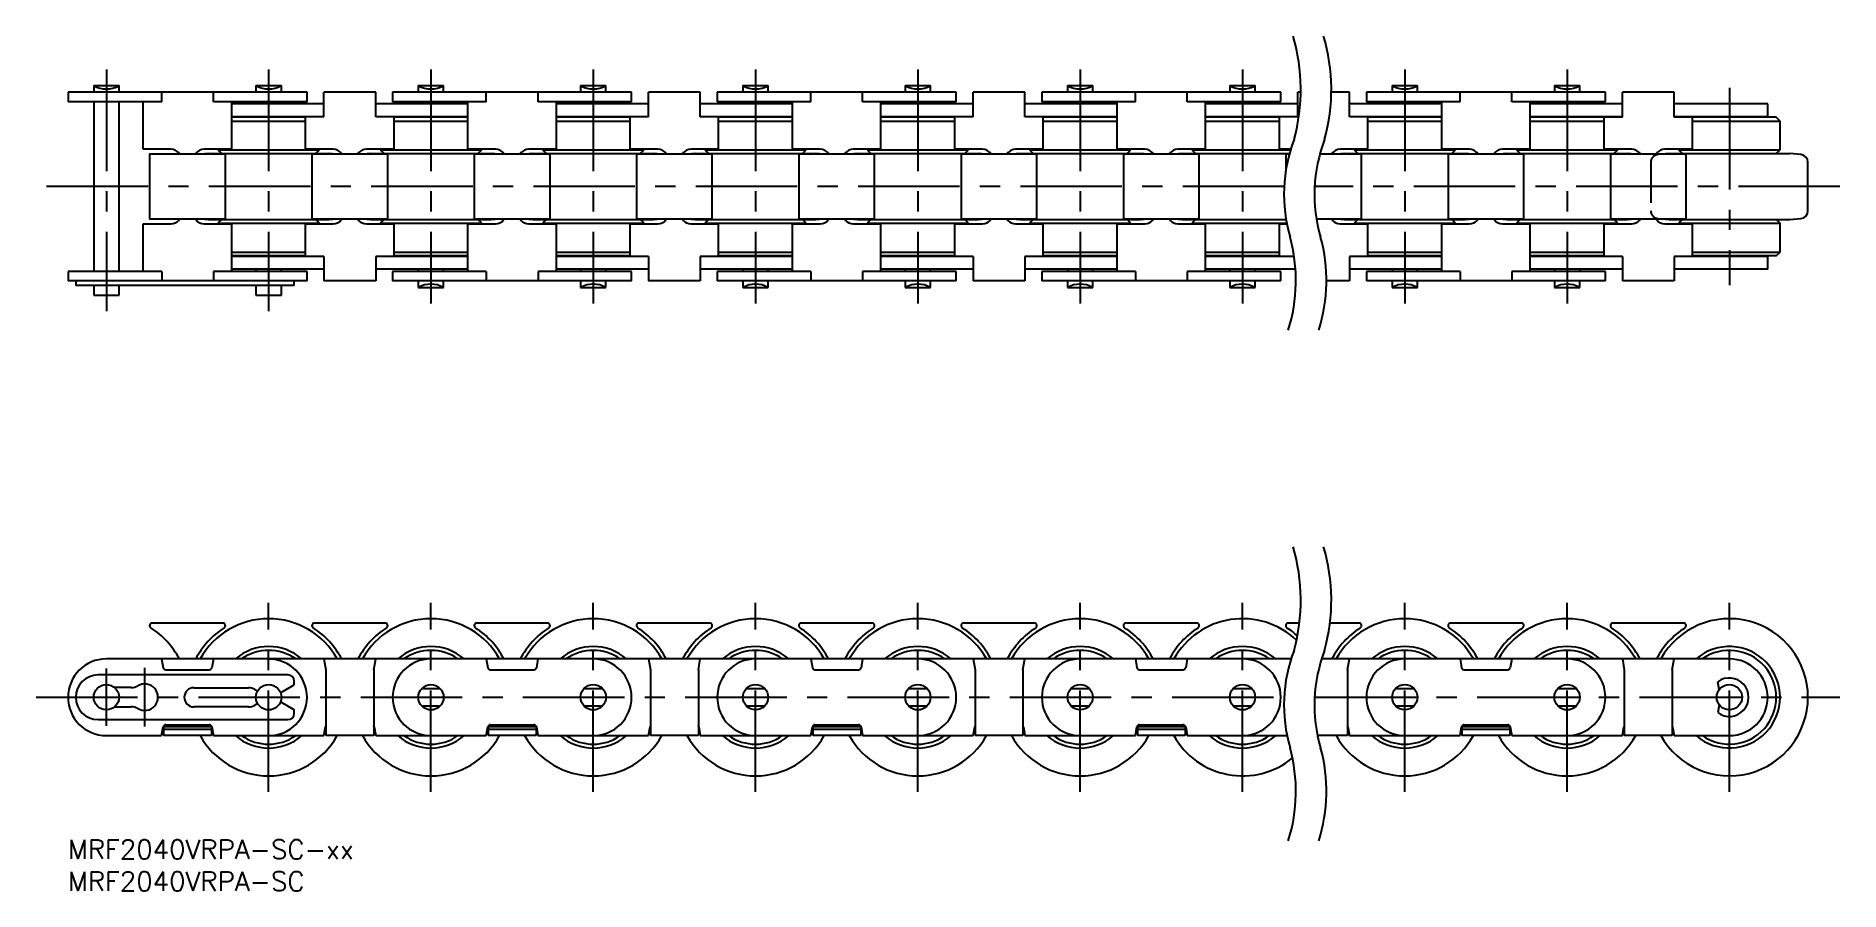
# Model space of a CAD drawing. Extents: x -5 to 277, y -8 to 126.
import ezdxf

# ---------------------------------------------------------------- set-up
doc = ezdxf.new("R2010")
doc.units = 0
doc.header["$LTSCALE"] = 0.5
doc.linetypes.add('CENTER', pattern=[50.8, 31.75, -6.35, 6.35, -6.35])
doc.linetypes.add('DASHED', pattern=[19.05, 12.7, -6.35])
for name, color, linetype in [('MSM_CENTER', 1, 'CENTER'), ('MSM_CONTINUOUS', 7, 'CONTINUOUS'), ('MSM_DASHED', 4, 'DASHED'), ('MSM_NARROW', 5, 'CONTINUOUS'), ('MSM_PART_NUMBER', 7, 'CONTINUOUS')]:
    doc.layers.add(name, color=color, linetype=linetype)
doc.styles.get("Standard").update_dxf_attribs({"font": 'txt.shx', "height": 3, "bigfont": 'bigfont.shx'})

# ---------------------------------------------------------------- blocks, each defined once
blk = doc.blocks.new('*U17')
at = {"layer": 'MSM_PART_NUMBER'}
blk.add_text('MRF2040VRPA-SC-xx', height=3, dxfattribs=at).set_placement((0, -3))
blk = doc.blocks.new('*U18')
at = {"layer": 'MSM_PART_NUMBER'}
blk.add_text('MRF2040VRPA-SC', height=3, dxfattribs=at).set_placement((0, -8))

msp = doc.modelspace()

# ---------------------------------------------------------------- linework, layer by layer
at = {"layer": 'MSM_CENTER'}
for p, q in [((6, 120.52), (6, 82.72)), ((31.4, 120.52), (31.4, 82.72)), ((56.8, 120.52), (56.8, 83.92)), ((82.2, 120.52), (82.2, 83.92)), ((107.6, 120.52), (107.6, 83.92)), ((133, 120.52), (133, 83.92)), ((158.4, 120.52), (158.4, 83.92)), ((183.8, 120.52), (183.8, 83.92)), ((209.2, 120.52), (209.2, 83.92)), ((234.6, 120.52), (234.6, 83.92)), ((260, 117.65), (260, 86.79)), ((190.33, 102.22), (-5, 102.22)), ((277.3, 102.22), (195.11, 102.22)), ((31.4, 7.49), (31.4, 37.09)), ((56.8, 7.49), (56.8, 37.09)), ((82.2, 7.5), (82.2, 37.1)), ((107.6, 7.5), (107.6, 37.1)), ((133, 7.5), (133, 37.1)), ((158.4, 7.5), (158.4, 37.1)), ((183.8, 7.5), (183.8, 37.1)), ((209.2, 7.5), (209.2, 37.1)), ((234.6, 7.5), (234.6, 37.1)), ((260, 7.5), (260, 37.1)), ((6, 17.83), (6, 26.8)), ((12, 17.73), (12, 26.89)), ((-5, 22.3), (190.33, 22.3)), ((80.12, 22.31), (84.28, 22.31)), ((105.52, 22.31), (109.68, 22.31)), ((130.92, 22.31), (135.08, 22.31)), ((156.32, 22.31), (160.48, 22.31)), ((195.11, 22.3), (277.3, 22.3)), ((207.12, 22.31), (211.28, 22.31)), ((232.52, 22.31), (236.68, 22.31)), ((257.92, 22.31), (262.08, 22.31))]:
    msp.add_line(p, q, dxfattribs=at)
at = {"layer": 'MSM_CONTINUOUS'}
for p, q in [((0, 116.99), (0, 115.49)), ((37.4, 116.99), (0, 116.99)), ((4.02, 118.02), (7.99, 118.02)), ((4.02, 118.02), (4.02, 116.99)), ((7.99, 116.99), (7.99, 118.02)), ((14.66, 115.49), (14.66, 116.99)), ((22.76, 115.49), (22.76, 116.99)), ((29.41, 118.02), (33.39, 118.02)), ((29.41, 118.02), (29.41, 116.99)), ((33.39, 116.99), (33.39, 118.02)), ((37.4, 115.49), (37.4, 116.99)), ((40.05, 113.15), (40.05, 116.99)), ((48.15, 116.99), (40.05, 116.99)), ((48.15, 113.15), (48.15, 116.99)), ((50.8, 116.99), (50.8, 115.49)), ((88.2, 116.99), (50.8, 116.99)), ((54.81, 118.02), (58.78, 118.02)), ((54.81, 118.02), (54.81, 116.99)), ((58.78, 116.99), (58.78, 118.02)), ((65.46, 115.49), (65.46, 116.99)), ((73.56, 115.49), (73.56, 116.99)), ((80.21, 118.02), (84.18, 118.02)), ((80.21, 118.02), (80.21, 116.99)), ((84.18, 116.99), (84.18, 118.02)), ((88.2, 115.49), (88.2, 116.99)), ((98.95, 116.99), (90.85, 116.99)), ((90.85, 113.15), (90.85, 116.99)), ((98.95, 113.15), (98.95, 116.99)), ((101.6, 116.99), (101.6, 115.49)), ((139, 116.99), (101.6, 116.99)), ((105.61, 118.02), (109.58, 118.02)), ((105.61, 118.02), (105.61, 116.99)), ((109.58, 116.99), (109.58, 118.02)), ((116.26, 115.49), (116.26, 116.99)), ((124.36, 115.49), (124.36, 116.99)), ((131.01, 118.02), (134.98, 118.02)), ((131.01, 118.02), (131.01, 116.99)), ((134.98, 116.99), (134.98, 118.02)), ((139, 115.49), (139, 116.99)), ((149.75, 116.99), (141.65, 116.99)), ((141.65, 113.15), (141.65, 116.99)), ((149.75, 113.15), (149.75, 116.99)), ((152.4, 116.99), (152.4, 115.49)), ((189.8, 116.99), (152.4, 116.99)), ((156.41, 118.02), (160.38, 118.02)), ((156.41, 118.02), (156.41, 116.99)), ((160.38, 116.99), (160.38, 118.02)), ((167.06, 115.49), (167.06, 116.99)), ((175.16, 115.49), (175.16, 116.99)), ((181.81, 118.02), (185.78, 118.02)), ((181.81, 118.02), (181.81, 116.99)), ((185.78, 116.99), (185.78, 118.02)), ((189.8, 115.49), (189.8, 116.99)), ((192.45, 113.15), (192.45, 116.99)), ((192.93, 116.99), (192.45, 116.99)), ((200.55, 116.99), (197.71, 116.99)), ((200.55, 113.15), (200.55, 116.99)), ((203.2, 116.99), (203.2, 115.49)), ((240.6, 116.99), (203.2, 116.99)), ((207.22, 118.02), (211.19, 118.02)), ((207.22, 118.02), (207.22, 116.99)), ((211.19, 116.99), (211.19, 118.02)), ((217.86, 115.49), (217.86, 116.99)), ((225.96, 115.49), (225.96, 116.99)), ((232.62, 118.02), (236.59, 118.02)), ((232.62, 118.02), (232.62, 116.99)), ((236.59, 116.99), (236.59, 118.02)), ((240.6, 115.49), (240.6, 116.99)), ((251.35, 116.99), (243.25, 116.99)), ((243.25, 113.07), (243.25, 116.99)), ((251.35, 113.07), (251.35, 116.99)), ((14.66, 115.49), (0, 115.49)), ((4.02, 115.49), (4.02, 88.95)), ((7.99, 88.95), (7.99, 115.49)), ((11.78, 108.07), (11.78, 115.49)), ((37.4, 115.49), (22.76, 115.49)), ((25.62, 108.07), (25.62, 115.49)), ((40.05, 115.15), (25.62, 115.15)), ((40.05, 113.15), (25.62, 113.15)), ((37.18, 113.07), (25.62, 113.07)), ((29.41, 115.49), (29.41, 115.15)), ((29.41, 113.15), (29.41, 113.07)), ((33.39, 115.15), (33.39, 115.49)), ((33.39, 113.15), (33.39, 113.07)), ((37.18, 108.07), (37.18, 113.15)), ((62.58, 115.15), (48.15, 115.15)), ((62.58, 113.15), (48.15, 113.15)), ((65.46, 115.49), (50.8, 115.49)), ((51.02, 108.07), (51.02, 113.15)), ((62.58, 113.07), (51.02, 113.07)), ((54.81, 115.49), (54.81, 115.15)), ((54.81, 113.15), (54.81, 113.07)), ((58.78, 115.15), (58.78, 115.49)), ((58.78, 113.15), (58.78, 113.07)), ((62.58, 108.07), (62.58, 115.49)), ((88.2, 115.49), (73.56, 115.49)), ((76.42, 108.07), (76.42, 115.49)), ((90.85, 115.15), (76.42, 115.15)), ((90.85, 113.15), (76.42, 113.15)), ((87.98, 113.07), (76.42, 113.07)), ((80.21, 113.15), (80.21, 113.07)), ((80.21, 115.49), (80.21, 115.15)), ((84.18, 115.15), (84.18, 115.49)), ((84.18, 113.15), (84.18, 113.07)), ((87.98, 108.07), (87.98, 113.15)), ((113.38, 115.15), (98.95, 115.15)), ((113.38, 113.15), (98.95, 113.15)), ((116.26, 115.49), (101.6, 115.49)), ((101.82, 108.07), (101.82, 113.15)), ((113.38, 113.07), (101.82, 113.07)), ((105.61, 115.49), (105.61, 115.15)), ((105.61, 113.15), (105.61, 113.07)), ((109.58, 115.15), (109.58, 115.49)), ((109.58, 113.15), (109.58, 113.07)), ((113.38, 108.07), (113.38, 115.49)), ((139, 115.49), (124.36, 115.49)), ((127.22, 108.07), (127.22, 115.49)), ((141.65, 115.15), (127.22, 115.15)), ((141.65, 113.15), (127.22, 113.15)), ((138.78, 113.07), (127.22, 113.07)), ((131.01, 115.49), (131.01, 115.15)), ((131.01, 113.15), (131.01, 113.07)), ((134.98, 115.15), (134.98, 115.49)), ((134.98, 113.15), (134.98, 113.07)), ((138.78, 108.07), (138.78, 113.15)), ((164.18, 115.15), (149.75, 115.15)), ((164.18, 113.15), (149.75, 113.15)), ((167.06, 115.49), (152.4, 115.49)), ((152.62, 108.07), (152.62, 113.15)), ((164.18, 113.07), (152.62, 113.07)), ((156.41, 115.49), (156.41, 115.15)), ((156.41, 113.15), (156.41, 113.07)), ((160.38, 115.15), (160.38, 115.49)), ((160.38, 113.15), (160.38, 113.07)), ((164.18, 108.07), (164.18, 115.49)), ((189.8, 115.49), (175.16, 115.49)), ((178.02, 108.07), (178.02, 115.49)), ((192.45, 115.15), (178.02, 115.15)), ((192.45, 113.15), (178.02, 113.15)), ((189.58, 113.07), (178.02, 113.07)), ((181.81, 115.49), (181.81, 115.15)), ((181.81, 113.15), (181.81, 113.07)), ((185.78, 115.15), (185.78, 115.49)), ((185.78, 113.15), (185.78, 113.07)), ((189.58, 108.07), (189.58, 113.15)), ((214.98, 115.15), (200.55, 115.15)), ((214.98, 113.15), (200.55, 113.15)), ((217.86, 115.49), (203.2, 115.49)), ((203.42, 108.07), (203.42, 113.15)), ((214.98, 113.07), (203.42, 113.07)), ((207.22, 115.49), (207.22, 115.15)), ((207.22, 113.15), (207.22, 113.07)), ((211.19, 115.15), (211.19, 115.49)), ((211.19, 113.15), (211.19, 113.07)), ((214.98, 108.07), (214.98, 115.49)), ((240.6, 115.49), (225.96, 115.49)), ((228.82, 108.07), (228.82, 115.49)), ((243.25, 115.15), (228.82, 115.15)), ((243.25, 113.15), (228.82, 113.15)), ((243.25, 113.07), (228.82, 113.07)), ((232.62, 115.49), (232.62, 115.15)), ((232.62, 113.15), (232.62, 113.07)), ((236.59, 115.15), (236.59, 115.49)), ((236.59, 113.15), (236.59, 113.07)), ((240.38, 108.07), (240.38, 113.07)), ((266, 115.15), (251.35, 115.15)), ((266, 113.15), (251.35, 113.15)), ((267.34, 113.07), (251.35, 113.07)), ((254.22, 108.07), (254.22, 113.07)), ((258.01, 113.15), (258.01, 113.07)), ((261.99, 113.15), (261.99, 113.07)), ((266, 113.15), (266, 115.15)), ((267.94, 112.47), (267.34, 113.07)), ((25.62, 112.47), (37.18, 112.47)), ((51.02, 112.47), (62.58, 112.47)), ((76.42, 112.47), (87.98, 112.47)), ((101.82, 112.47), (113.38, 112.47)), ((127.22, 112.47), (138.78, 112.47)), ((152.62, 112.47), (164.18, 112.47)), ((178.02, 112.47), (189.58, 112.47)), ((203.42, 112.47), (214.98, 112.47)), ((228.82, 112.47), (240.38, 112.47)), ((254.22, 112.47), (267.94, 112.47)), ((267.94, 107.97), (267.94, 112.47)), ((16.11, 108.07), (11.78, 108.07)), ((12.77, 107.32), (12.77, 97.12)), ((12.77, 107.32), (24.63, 107.32)), ((17.42, 107.47), (17.32, 107.47)), ((17.42, 107.32), (17.42, 107.47)), ((19.98, 107.47), (19.98, 107.32)), ((20.08, 107.47), (19.98, 107.47)), ((25.62, 108.07), (21.29, 108.07)), ((21.96, 107.37), (21.39, 107.32)), ((21.96, 107.37), (40.84, 107.37)), ((23.46, 108.07), (23.46, 107.97)), ((23.46, 107.97), (24.06, 107.37)), ((23.46, 107.97), (39.34, 107.97)), ((24.63, 97.12), (24.63, 107.32)), ((41.51, 108.07), (37.18, 108.07)), ((38.17, 107.32), (50.03, 107.32)), ((38.17, 107.32), (38.17, 97.12)), ((38.74, 107.37), (39.34, 107.97)), ((39.34, 107.97), (39.34, 108.07)), ((41.41, 107.32), (40.84, 107.37)), ((42.82, 107.47), (42.72, 107.47)), ((42.82, 107.32), (42.82, 107.47)), ((45.38, 107.47), (45.38, 107.32)), ((45.48, 107.47), (45.38, 107.47)), ((51.02, 108.07), (46.69, 108.07)), ((47.36, 107.37), (46.79, 107.32)), ((47.36, 107.37), (66.24, 107.37)), ((48.86, 108.07), (48.86, 107.97)), ((48.86, 107.97), (49.46, 107.37)), ((48.86, 107.97), (64.74, 107.97)), ((50.03, 97.12), (50.03, 107.32)), ((66.91, 108.07), (62.58, 108.07)), ((63.57, 107.32), (75.43, 107.32)), ((63.57, 107.32), (63.57, 97.12)), ((64.14, 107.37), (64.74, 107.97)), ((64.74, 107.97), (64.74, 108.07)), ((66.81, 107.32), (66.24, 107.37)), ((68.22, 107.47), (68.12, 107.47)), ((68.22, 107.32), (68.22, 107.47)), ((70.78, 107.47), (70.78, 107.32)), ((70.88, 107.47), (70.78, 107.47)), ((76.42, 108.07), (72.09, 108.07)), ((72.76, 107.37), (72.19, 107.32)), ((72.76, 107.37), (91.64, 107.37)), ((74.26, 108.07), (74.26, 107.97)), ((74.26, 107.97), (90.14, 107.97)), ((74.26, 107.97), (74.86, 107.37)), ((75.43, 97.12), (75.43, 107.32)), ((92.31, 108.07), (87.98, 108.07)), ((88.97, 107.32), (100.83, 107.32)), ((88.97, 107.32), (88.97, 97.12)), ((89.54, 107.37), (90.14, 107.97)), ((90.14, 107.97), (90.14, 108.07)), ((92.21, 107.32), (91.64, 107.37)), ((93.62, 107.47), (93.52, 107.47)), ((93.62, 107.32), (93.62, 107.47)), ((96.18, 107.47), (96.18, 107.32)), ((96.28, 107.47), (96.18, 107.47)), ((101.82, 108.07), (97.49, 108.07)), ((98.16, 107.37), (97.59, 107.32)), ((98.16, 107.37), (117.04, 107.37)), ((99.66, 108.07), (99.66, 107.97)), ((99.66, 107.97), (100.26, 107.37)), ((99.66, 107.97), (115.54, 107.97)), ((100.83, 97.12), (100.83, 107.32)), ((117.71, 108.07), (113.38, 108.07)), ((114.37, 107.32), (114.37, 97.12)), ((114.37, 107.32), (126.23, 107.32)), ((114.94, 107.37), (115.54, 107.97)), ((115.54, 107.97), (115.54, 108.07)), ((117.61, 107.32), (117.04, 107.37)), ((119.02, 107.47), (118.92, 107.47)), ((119.02, 107.32), (119.02, 107.47)), ((121.58, 107.47), (121.58, 107.32)), ((121.68, 107.47), (121.58, 107.47)), ((127.22, 108.07), (122.89, 108.07)), ((123.56, 107.37), (122.99, 107.32)), ((123.56, 107.37), (142.44, 107.37)), ((125.06, 108.07), (125.06, 107.97)), ((125.06, 107.97), (140.94, 107.97)), ((125.06, 107.97), (125.66, 107.37)), ((126.23, 97.12), (126.23, 107.32)), ((143.11, 108.07), (138.78, 108.07)), ((139.77, 107.32), (139.77, 97.12)), ((139.77, 107.32), (151.63, 107.32)), ((140.34, 107.37), (140.94, 107.97)), ((140.94, 107.97), (140.94, 108.07)), ((143.01, 107.32), (142.44, 107.37)), ((144.42, 107.47), (144.32, 107.47)), ((144.42, 107.32), (144.42, 107.47)), ((146.98, 107.47), (146.98, 107.32)), ((147.08, 107.47), (146.98, 107.47)), ((152.62, 108.07), (148.29, 108.07)), ((148.96, 107.37), (148.39, 107.32)), ((148.96, 107.37), (167.84, 107.37)), ((150.46, 108.07), (150.46, 107.97)), ((150.46, 107.97), (151.06, 107.37)), ((150.46, 107.97), (166.34, 107.97)), ((151.63, 97.12), (151.63, 107.32)), ((168.51, 108.07), (164.18, 108.07)), ((165.17, 107.32), (165.17, 97.12)), ((165.17, 107.32), (177.03, 107.32)), ((165.74, 107.37), (166.34, 107.97)), ((166.34, 107.97), (166.34, 108.07)), ((168.41, 107.32), (167.84, 107.37)), ((169.82, 107.47), (169.72, 107.47)), ((169.82, 107.32), (169.82, 107.47)), ((172.38, 107.47), (172.38, 107.32)), ((172.48, 107.47), (172.38, 107.47)), ((178.02, 108.07), (173.69, 108.07)), ((174.36, 107.37), (173.79, 107.32)), ((174.36, 107.37), (191.16, 107.37)), ((175.86, 108.07), (175.86, 107.97)), ((175.86, 107.97), (191.33, 107.97)), ((175.86, 107.97), (176.46, 107.37)), ((177.03, 97.12), (177.03, 107.32)), ((191.36, 108.07), (189.58, 108.07)), ((190.57, 107.32), (191.14, 107.32)), ((190.57, 107.32), (190.57, 104.64)), ((191.14, 107.37), (191.17, 107.4)), ((195.93, 107.32), (202.43, 107.32)), ((197.78, 107.47), (197.78, 107.32)), ((197.88, 107.47), (197.78, 107.47)), ((203.42, 108.07), (199.09, 108.07)), ((199.76, 107.37), (199.19, 107.32)), ((199.76, 107.37), (218.64, 107.37)), ((201.26, 108.07), (201.26, 107.97)), ((201.26, 107.97), (201.86, 107.37)), ((201.26, 107.97), (217.14, 107.97)), ((202.43, 97.12), (202.43, 107.32)), ((219.31, 108.07), (214.98, 108.07)), ((215.97, 107.32), (215.97, 97.12)), ((215.97, 107.32), (227.83, 107.32)), ((216.54, 107.37), (217.14, 107.97)), ((217.14, 107.97), (217.14, 108.07)), ((219.21, 107.32), (218.64, 107.37)), ((220.62, 107.47), (220.52, 107.47)), ((220.62, 107.32), (220.62, 107.47)), ((223.18, 107.47), (223.18, 107.32)), ((223.28, 107.47), (223.18, 107.47)), ((228.82, 108.07), (224.49, 108.07)), ((225.16, 107.37), (224.59, 107.32)), ((225.16, 107.37), (244.04, 107.37)), ((226.66, 108.07), (226.66, 107.97)), ((226.66, 107.97), (242.54, 107.97)), ((226.66, 107.97), (227.26, 107.37)), ((227.83, 97.12), (227.83, 107.32)), ((244.71, 108.07), (240.38, 108.07)), ((241.37, 107.32), (241.37, 97.12)), ((241.37, 107.32), (253.23, 107.32)), ((241.94, 107.37), (242.54, 107.97)), ((242.54, 107.97), (242.54, 108.07)), ((244.61, 107.32), (244.04, 107.37)), ((246.02, 107.47), (245.92, 107.47)), ((246.02, 107.32), (246.02, 107.47)), ((248.58, 107.47), (248.58, 107.32)), ((248.68, 107.47), (248.58, 107.47)), ((254.22, 108.07), (249.89, 108.07)), ((250.56, 107.37), (249.99, 107.32)), ((250.56, 107.37), (269.44, 107.37)), ((252.06, 108.07), (252.06, 107.97)), ((252.06, 107.97), (252.66, 107.37)), ((252.06, 107.97), (267.94, 107.97)), ((253.23, 97.12), (253.23, 107.32)), ((267.34, 107.37), (267.94, 107.97)), ((271.2, 107.22), (269.44, 107.37)), ((272.3, 98.42), (272.3, 106.02)), ((11.78, 96.37), (16.11, 96.37)), ((11.78, 88.95), (11.78, 96.37)), ((24.63, 97.12), (12.77, 97.12)), ((17.32, 96.97), (17.42, 96.97)), ((17.42, 96.97), (17.42, 97.12)), ((19.98, 97.12), (19.98, 96.97)), ((19.98, 96.97), (20.08, 96.97)), ((21.29, 96.37), (25.62, 96.37)), ((21.39, 97.12), (21.96, 97.07)), ((21.96, 97.07), (40.84, 97.07)), ((24.06, 97.07), (23.46, 96.47)), ((23.46, 96.47), (23.46, 96.37)), ((23.46, 96.47), (39.34, 96.47)), ((25.62, 88.95), (25.62, 96.37)), ((37.18, 96.37), (41.51, 96.37)), ((37.18, 91.29), (37.18, 96.37)), ((50.03, 97.12), (38.17, 97.12)), ((39.34, 96.47), (38.74, 97.07)), ((39.34, 96.37), (39.34, 96.47)), ((40.84, 97.07), (41.41, 97.12)), ((42.72, 96.97), (42.82, 96.97)), ((42.82, 96.97), (42.82, 97.12)), ((45.38, 97.12), (45.38, 96.97)), ((45.38, 96.97), (45.48, 96.97)), ((46.69, 96.37), (51.02, 96.37)), ((46.79, 97.12), (47.36, 97.07)), ((47.36, 97.07), (66.24, 97.07)), ((49.46, 97.07), (48.86, 96.47)), ((48.86, 96.47), (64.74, 96.47)), ((48.86, 96.47), (48.86, 96.37)), ((51.02, 91.29), (51.02, 96.37)), ((62.58, 96.37), (66.91, 96.37)), ((62.58, 88.95), (62.58, 96.37)), ((75.43, 97.12), (63.57, 97.12)), ((64.74, 96.47), (64.14, 97.07)), ((64.74, 96.37), (64.74, 96.47)), ((66.24, 97.07), (66.81, 97.12)), ((68.12, 96.97), (68.22, 96.97)), ((68.22, 96.97), (68.22, 97.12)), ((70.78, 97.12), (70.78, 96.97)), ((70.78, 96.97), (70.88, 96.97)), ((72.09, 96.37), (76.42, 96.37)), ((72.19, 97.12), (72.76, 97.07)), ((72.76, 97.07), (91.64, 97.07)), ((74.86, 97.07), (74.26, 96.47)), ((74.26, 96.47), (74.26, 96.37)), ((74.26, 96.47), (90.14, 96.47)), ((76.42, 88.95), (76.42, 96.37)), ((87.98, 96.37), (92.31, 96.37)), ((87.98, 91.29), (87.98, 96.37)), ((100.83, 97.12), (88.97, 97.12)), ((90.14, 96.47), (89.54, 97.07)), ((90.14, 96.37), (90.14, 96.47)), ((91.64, 97.07), (92.21, 97.12)), ((93.52, 96.97), (93.62, 96.97)), ((93.62, 96.97), (93.62, 97.12)), ((96.18, 97.12), (96.18, 96.97)), ((96.18, 96.97), (96.28, 96.97)), ((97.49, 96.37), (101.82, 96.37)), ((97.59, 97.12), (98.16, 97.07)), ((98.16, 97.07), (117.04, 97.07)), ((100.26, 97.07), (99.66, 96.47)), ((99.66, 96.47), (115.54, 96.47)), ((99.66, 96.47), (99.66, 96.37)), ((101.82, 91.29), (101.82, 96.37)), ((113.38, 88.95), (113.38, 96.37)), ((113.38, 96.37), (117.71, 96.37)), ((126.23, 97.12), (114.37, 97.12)), ((126.23, 97.12), (114.37, 97.12)), ((115.54, 96.47), (114.94, 97.07)), ((115.54, 96.37), (115.54, 96.47)), ((115.54, 96.37), (115.54, 96.47)), ((117.04, 97.07), (117.61, 97.12)), ((118.92, 96.97), (119.02, 96.97)), ((119.02, 96.97), (119.02, 97.12)), ((121.58, 97.12), (121.58, 96.97)), ((121.58, 96.97), (121.68, 96.97)), ((122.89, 96.37), (127.22, 96.37)), ((122.99, 97.12), (123.56, 97.07)), ((123.56, 97.07), (142.44, 97.07)), ((125.66, 97.07), (125.06, 96.47)), ((125.06, 96.47), (140.94, 96.47)), ((125.06, 96.47), (125.06, 96.37)), ((127.22, 88.95), (127.22, 96.37)), ((138.78, 96.37), (143.11, 96.37)), ((138.78, 91.29), (138.78, 96.37)), ((151.63, 97.12), (139.77, 97.12)), ((140.94, 96.47), (140.34, 97.07)), ((140.94, 96.37), (140.94, 96.47)), ((142.44, 97.07), (143.01, 97.12)), ((144.32, 96.97), (144.42, 96.97)), ((144.42, 96.97), (144.42, 97.12)), ((146.98, 97.12), (146.98, 96.97)), ((146.98, 96.97), (147.08, 96.97)), ((148.29, 96.37), (152.62, 96.37)), ((148.39, 97.12), (148.96, 97.07)), ((148.96, 97.07), (167.84, 97.07)), ((151.06, 97.07), (150.46, 96.47)), ((150.46, 96.47), (150.46, 96.37)), ((150.46, 96.47), (166.34, 96.47)), ((152.62, 91.29), (152.62, 96.37)), ((164.18, 96.37), (168.51, 96.37)), ((164.18, 88.95), (164.18, 96.37)), ((177.03, 97.12), (165.17, 97.12)), ((166.34, 96.47), (165.74, 97.07)), ((166.34, 96.37), (166.34, 96.47)), ((167.84, 97.07), (168.41, 97.12)), ((169.72, 96.97), (169.82, 96.97)), ((169.82, 96.97), (169.82, 97.12)), ((172.38, 97.12), (172.38, 96.97)), ((172.38, 96.97), (172.48, 96.97)), ((173.69, 96.37), (178.02, 96.37)), ((173.79, 97.12), (174.36, 97.07)), ((174.36, 97.07), (190.62, 97.07)), ((176.46, 97.07), (175.86, 96.47)), ((175.86, 96.47), (190.73, 96.47)), ((175.86, 96.47), (175.86, 96.37)), ((178.02, 88.95), (178.02, 96.37)), ((189.58, 96.37), (190.75, 96.37)), ((189.58, 91.29), (189.58, 96.37)), ((190.57, 97.36), (190.57, 97.12)), ((190.61, 97.12), (190.57, 97.12)), ((202.43, 97.12), (195.39, 97.12)), ((197.78, 97.12), (197.78, 96.97)), ((197.78, 96.97), (197.88, 96.97)), ((199.09, 96.37), (203.42, 96.37)), ((199.19, 97.12), (199.76, 97.07)), ((199.76, 97.07), (218.64, 97.07)), ((201.86, 97.07), (201.26, 96.47)), ((201.26, 96.47), (217.14, 96.47)), ((201.26, 96.47), (201.26, 96.37)), ((203.42, 91.29), (203.42, 96.37)), ((214.98, 96.37), (219.31, 96.37)), ((214.98, 88.95), (214.98, 96.37)), ((227.83, 97.12), (215.97, 97.12)), ((217.14, 96.47), (216.54, 97.07)), ((217.14, 96.37), (217.14, 96.47)), ((218.64, 97.07), (219.21, 97.12)), ((220.52, 96.97), (220.62, 96.97)), ((220.62, 96.97), (220.62, 97.12)), ((223.18, 97.12), (223.18, 96.97)), ((223.18, 96.97), (223.28, 96.97)), ((224.49, 96.37), (228.82, 96.37)), ((224.59, 97.12), (225.16, 97.07)), ((225.16, 97.07), (244.04, 97.07)), ((227.26, 97.07), (226.66, 96.47)), ((226.66, 96.47), (226.66, 96.37)), ((226.66, 96.47), (242.54, 96.47)), ((228.82, 88.95), (228.82, 96.37)), ((240.38, 96.37), (244.71, 96.37)), ((240.38, 91.29), (240.38, 96.37)), ((253.23, 97.12), (241.37, 97.12)), ((242.54, 96.47), (241.94, 97.07)), ((242.54, 96.37), (242.54, 96.47)), ((244.04, 97.07), (244.61, 97.12)), ((245.92, 96.97), (246.02, 96.97)), ((246.02, 96.97), (246.02, 97.12)), ((248.58, 97.12), (248.58, 96.97)), ((248.58, 96.97), (248.68, 96.97)), ((249.89, 96.37), (254.22, 96.37)), ((249.99, 97.12), (250.56, 97.07)), ((250.56, 97.07), (269.44, 97.07)), ((252.66, 97.07), (252.06, 96.47)), ((252.06, 96.47), (267.94, 96.47)), ((252.06, 96.47), (252.06, 96.37)), ((254.22, 91.29), (254.22, 96.37)), ((267.94, 96.47), (267.34, 97.07)), ((267.94, 91.97), (267.94, 96.47)), ((269.44, 97.07), (271.2, 97.22)), ((25.62, 91.97), (37.18, 91.97)), ((37.18, 91.37), (25.62, 91.37)), ((40.05, 91.29), (25.62, 91.29)), ((29.41, 91.37), (29.41, 91.29)), ((33.39, 91.37), (33.39, 91.29)), ((40.05, 91.29), (40.05, 87.45)), ((62.58, 91.29), (48.15, 91.29)), ((48.15, 91.29), (48.15, 87.45)), ((51.02, 91.97), (62.58, 91.97)), ((62.58, 91.37), (51.02, 91.37)), ((54.81, 91.37), (54.81, 91.29)), ((58.78, 91.37), (58.78, 91.29)), ((76.42, 91.97), (87.98, 91.97)), ((87.98, 91.37), (76.42, 91.37)), ((90.85, 91.29), (76.42, 91.29)), ((80.21, 91.37), (80.21, 91.29)), ((84.18, 91.37), (84.18, 91.29)), ((90.85, 91.29), (90.85, 87.45)), ((113.38, 91.29), (98.95, 91.29)), ((98.95, 91.29), (98.95, 87.45)), ((101.82, 91.97), (113.38, 91.97)), ((113.38, 91.37), (101.82, 91.37)), ((105.61, 91.37), (105.61, 91.29)), ((109.58, 91.37), (109.58, 91.29)), ((127.22, 91.97), (138.78, 91.97)), ((138.78, 91.37), (127.22, 91.37)), ((141.65, 91.29), (127.22, 91.29)), ((131.01, 91.37), (131.01, 91.29)), ((134.98, 91.37), (134.98, 91.29)), ((141.65, 91.29), (141.65, 87.45)), ((164.18, 91.29), (149.75, 91.29)), ((149.75, 91.29), (149.75, 87.45)), ((152.62, 91.97), (164.18, 91.97)), ((164.18, 91.37), (152.62, 91.37)), ((156.41, 91.37), (156.41, 91.29)), ((160.38, 91.37), (160.38, 91.29)), ((178.02, 91.97), (189.58, 91.97)), ((189.58, 91.37), (178.02, 91.37)), ((191.88, 91.29), (178.02, 91.29)), ((181.81, 91.37), (181.81, 91.29)), ((185.78, 91.37), (185.78, 91.29)), ((214.98, 91.29), (200.55, 91.29)), ((200.55, 91.29), (200.55, 87.45)), ((203.42, 91.97), (214.98, 91.97)), ((214.98, 91.37), (203.42, 91.37)), ((207.22, 91.37), (207.22, 91.29)), ((211.19, 91.37), (211.19, 91.29)), ((228.82, 91.97), (240.38, 91.97)), ((240.38, 91.37), (228.82, 91.37)), ((243.25, 91.29), (228.82, 91.29)), ((232.62, 91.37), (232.62, 91.29)), ((236.59, 91.37), (236.59, 91.29)), ((243.25, 91.29), (243.25, 87.45)), ((266, 91.29), (251.35, 91.29)), ((251.35, 91.29), (251.35, 87.45)), ((254.22, 91.97), (267.94, 91.97)), ((267.34, 91.37), (254.22, 91.37)), ((258.01, 91.37), (258.01, 91.29)), ((261.99, 91.37), (261.99, 91.29)), ((266, 89.29), (266, 91.29)), ((267.34, 91.37), (267.94, 91.97)), ((14.66, 88.95), (0, 88.95)), ((0, 88.95), (0, 87.45)), ((14.66, 88.95), (14.66, 87.45)), ((37.4, 88.95), (22.76, 88.95)), ((22.76, 88.95), (22.76, 87.45)), ((40.05, 89.29), (25.62, 89.29)), ((29.41, 89.29), (29.41, 88.95)), ((33.39, 88.95), (33.39, 89.29)), ((37.4, 87.45), (37.4, 88.95)), ((62.58, 89.29), (48.15, 89.29)), ((65.46, 88.95), (50.8, 88.95)), ((50.8, 88.95), (50.8, 87.45)), ((54.81, 89.29), (54.81, 88.95)), ((58.78, 88.95), (58.78, 89.29)), ((65.46, 88.95), (65.46, 87.45)), ((88.2, 88.95), (73.56, 88.95)), ((73.56, 88.95), (73.56, 87.45)), ((90.85, 89.29), (76.42, 89.29)), ((80.21, 89.29), (80.21, 88.95)), ((84.18, 88.95), (84.18, 89.29)), ((88.2, 87.45), (88.2, 88.95)), ((113.38, 89.29), (98.95, 89.29)), ((116.26, 88.95), (101.6, 88.95)), ((101.6, 88.95), (101.6, 87.45)), ((105.61, 89.29), (105.61, 88.95)), ((109.58, 88.95), (109.58, 89.29)), ((116.26, 88.95), (116.26, 87.45)), ((139, 88.95), (124.36, 88.95)), ((124.36, 88.95), (124.36, 87.45)), ((141.65, 89.29), (127.22, 89.29)), ((131.01, 89.29), (131.01, 88.95)), ((134.98, 88.95), (134.98, 89.29)), ((139, 87.45), (139, 88.95)), ((164.18, 89.29), (149.75, 89.29)), ((167.06, 88.95), (152.4, 88.95)), ((152.4, 88.95), (152.4, 87.45)), ((156.41, 89.29), (156.41, 88.95)), ((160.38, 88.95), (160.38, 89.29)), ((167.06, 88.95), (167.06, 87.45)), ((167.06, 88.95), (167.06, 87.45)), ((189.8, 88.95), (175.16, 88.95)), ((175.16, 88.95), (175.16, 87.45)), ((192.09, 89.29), (178.02, 89.29)), ((181.81, 89.29), (181.81, 88.95)), ((185.78, 88.95), (185.78, 89.29)), ((189.8, 87.45), (189.8, 88.95)), ((214.98, 89.29), (200.55, 89.29)), ((217.86, 88.95), (203.2, 88.95)), ((203.2, 88.95), (203.2, 87.45)), ((207.22, 89.29), (207.22, 88.95)), ((211.19, 88.95), (211.19, 89.29)), ((217.86, 88.95), (217.86, 87.45)), ((240.6, 88.95), (225.96, 88.95)), ((225.96, 88.95), (225.96, 87.45)), ((243.25, 89.29), (228.82, 89.29)), ((232.62, 89.29), (232.62, 88.95)), ((236.59, 88.95), (236.59, 89.29)), ((240.6, 87.45), (240.6, 88.95)), ((266, 89.29), (251.35, 89.29)), ((37.4, 87.45), (0, 87.45)), ((1.2, 87.45), (1.2, 86.75)), ((35.4, 86.75), (1.2, 86.75)), ((4.02, 86.75), (4.02, 85.22)), ((4.02, 85.22), (7.99, 85.22)), ((7.99, 85.22), (7.99, 86.75)), ((29.41, 85.22), (33.39, 85.22)), ((29.41, 86.75), (29.41, 85.22)), ((33.39, 85.22), (33.39, 86.75)), ((35.4, 86.75), (35.4, 87.45)), ((48.15, 87.45), (40.05, 87.45)), ((88.2, 87.45), (50.8, 87.45)), ((54.81, 87.45), (54.81, 86.42)), ((54.81, 86.42), (58.78, 86.42)), ((58.78, 86.42), (58.78, 87.45)), ((80.21, 86.42), (84.18, 86.42)), ((80.21, 87.45), (80.21, 86.42)), ((84.18, 86.42), (84.18, 87.45)), ((98.95, 87.45), (90.85, 87.45)), ((139, 87.45), (101.6, 87.45)), ((105.61, 87.45), (105.61, 86.42)), ((105.61, 86.42), (109.58, 86.42)), ((109.58, 86.42), (109.58, 87.45)), ((131.01, 87.45), (131.01, 86.42)), ((131.01, 86.42), (134.98, 86.42)), ((134.98, 86.42), (134.98, 87.45)), ((149.75, 87.45), (141.65, 87.45)), ((189.8, 87.45), (152.4, 87.45)), ((156.41, 87.45), (156.41, 86.42)), ((156.41, 86.42), (160.38, 86.42)), ((160.38, 86.42), (160.38, 87.45)), ((181.81, 87.45), (181.81, 86.42)), ((181.81, 86.42), (185.78, 86.42)), ((185.78, 86.42), (185.78, 87.45)), ((200.55, 87.45), (196.94, 87.45)), ((240.6, 87.45), (203.2, 87.45)), ((207.22, 87.45), (207.22, 86.42)), ((207.22, 86.42), (211.19, 86.42)), ((211.19, 86.42), (211.19, 87.45)), ((232.62, 87.45), (232.62, 86.42)), ((232.62, 86.42), (236.59, 86.42)), ((236.59, 86.42), (236.59, 87.45)), ((251.35, 87.45), (243.25, 87.45)), ((24.23, 33.9), (13.17, 33.9)), ((49.63, 33.9), (38.57, 33.9)), ((75.03, 33.9), (63.97, 33.9)), ((100.43, 33.9), (89.37, 33.9)), ((125.83, 33.9), (114.77, 33.9)), ((151.23, 33.9), (140.17, 33.9)), ((176.63, 33.9), (165.57, 33.9)), ((192.72, 33.9), (190.97, 33.9)), ((202.03, 33.9), (197.5, 33.9)), ((227.43, 33.9), (216.37, 33.9)), ((252.83, 33.9), (241.77, 33.9)), ((191.41, 28.3), (6, 28.3)), ((14.65, 28.3), (14.89, 26.93)), ((22.75, 28.3), (22.51, 26.93)), ((40.05, 28.3), (40.35, 26.6)), ((47.85, 26.6), (48.15, 28.3)), ((65.45, 28.3), (65.69, 26.93)), ((73.55, 28.3), (73.31, 26.93)), ((90.85, 28.3), (91.15, 26.6)), ((98.65, 26.6), (98.95, 28.3)), ((116.25, 28.3), (116.49, 26.93)), ((124.35, 28.3), (124.11, 26.93)), ((141.65, 28.3), (141.95, 26.6)), ((149.45, 26.6), (149.75, 28.3)), ((167.05, 28.3), (167.29, 26.93)), ((175.15, 28.3), (174.91, 26.93)), ((260, 28.3), (196.19, 28.3)), ((200.25, 26.6), (200.55, 28.3)), ((217.85, 28.3), (218.09, 26.93)), ((225.95, 28.3), (225.71, 26.93)), ((243.25, 28.3), (243.55, 26.6)), ((251.05, 26.6), (251.35, 28.3)), ((34.4, 25.8), (4.7, 25.8)), ((15.29, 26.6), (22.11, 26.6)), ((40.35, 26.6), (40.35, 16.3)), ((47.85, 26.6), (47.85, 16.3)), ((66.09, 26.6), (72.91, 26.6)), ((91.15, 26.6), (91.15, 16.3)), ((98.65, 26.6), (98.65, 16.3)), ((116.89, 26.6), (123.71, 26.6)), ((141.95, 26.6), (141.95, 16.3)), ((149.45, 26.6), (149.45, 16.3)), ((167.69, 26.6), (174.51, 26.6)), ((200.25, 26.6), (200.25, 16.3)), ((218.49, 26.6), (225.31, 26.6)), ((243.55, 26.6), (243.55, 16.3)), ((251.05, 26.6), (251.05, 16.3)), ((9.9, 23.81), (7.3, 23.81)), ((19.7, 23.8), (28.26, 23.8)), ((29.26, 23.53), (29.68, 23.29)), ((33.25, 23.02), (35.3, 24.2)), ((35.4, 24.38), (35.4, 24.8)), ((55.34, 23.65), (58.26, 23.65)), ((80.74, 23.66), (83.66, 23.66)), ((106.14, 23.66), (109.06, 23.66)), ((131.54, 23.66), (134.46, 23.66)), ((156.94, 23.66), (159.86, 23.66)), ((182.34, 23.66), (185.26, 23.66)), ((207.74, 23.65), (210.66, 23.65)), ((233.14, 23.66), (236.06, 23.66)), ((258.41, 23.5), (258.19, 24.72)), ((7.3, 20.81), (9.9, 20.81)), ((28.26, 20.8), (19.7, 20.8)), ((29.68, 21.31), (29.26, 21.07)), ((35.3, 20.4), (33.25, 21.58)), ((35.4, 19.8), (35.4, 20.22)), ((55.34, 20.95), (58.26, 20.95)), ((80.74, 20.96), (83.66, 20.96)), ((106.14, 20.96), (109.06, 20.96)), ((131.54, 20.96), (134.46, 20.96)), ((156.94, 20.96), (159.86, 20.96)), ((182.34, 20.96), (185.26, 20.96)), ((207.74, 20.95), (210.66, 20.95)), ((233.14, 20.96), (236.06, 20.96)), ((258.41, 21.12), (258.19, 19.9)), ((4.7, 18.8), (34.4, 18.8)), ((14.65, 16.3), (14.89, 17.67)), ((14.95, 17.82), (14.95, 16.3)), ((22.45, 17.7), (14.95, 17.7)), ((22.45, 17.28), (14.95, 17.28)), ((15.29, 18), (22.11, 18)), ((22.45, 17.82), (22.45, 16.3)), ((22.51, 17.67), (22.75, 16.3)), ((40.05, 16.3), (40.29, 17.67)), ((47.91, 17.67), (48.15, 16.3)), ((65.45, 16.3), (65.69, 17.67)), ((65.75, 17.82), (65.75, 16.3)), ((73.25, 17.7), (65.75, 17.7)), ((73.25, 17.28), (65.75, 17.28)), ((66.09, 18), (72.91, 18)), ((73.25, 17.82), (73.25, 16.3)), ((73.31, 17.67), (73.55, 16.3)), ((90.85, 16.3), (91.09, 17.67)), ((98.71, 17.67), (98.95, 16.3)), ((116.25, 16.3), (116.49, 17.67)), ((116.55, 17.82), (116.55, 16.3)), ((124.05, 17.7), (116.55, 17.7)), ((124.05, 17.28), (116.55, 17.28)), ((116.89, 18), (123.71, 18)), ((124.05, 17.82), (124.05, 16.3)), ((124.11, 17.67), (124.35, 16.3)), ((141.65, 16.3), (141.89, 17.67)), ((149.51, 17.67), (149.75, 16.3)), ((167.05, 16.3), (167.29, 17.67)), ((167.35, 17.82), (167.35, 16.3)), ((174.85, 17.7), (167.35, 17.7)), ((174.85, 17.28), (167.35, 17.28)), ((167.69, 18), (174.51, 18)), ((174.85, 17.82), (174.85, 16.3)), ((174.91, 17.67), (175.15, 16.3)), ((200.31, 17.67), (200.55, 16.3)), ((217.85, 16.3), (218.09, 17.67)), ((218.15, 17.82), (218.15, 16.3)), ((225.65, 17.7), (218.15, 17.7)), ((225.65, 17.28), (218.15, 17.28)), ((218.49, 18), (225.31, 18)), ((225.65, 17.82), (225.65, 16.3)), ((225.71, 17.67), (225.95, 16.3)), ((243.25, 16.3), (243.49, 17.67)), ((251.11, 17.67), (251.35, 16.3)), ((6, 16.3), (14.65, 16.3)), ((22.45, 16.3), (14.95, 16.3)), ((22.75, 16.3), (40.05, 16.3)), ((47.85, 16.3), (40.35, 16.3)), ((48.15, 16.3), (65.45, 16.3)), ((73.25, 16.3), (65.75, 16.3)), ((73.55, 16.3), (90.85, 16.3)), ((98.65, 16.3), (91.15, 16.3)), ((98.95, 16.3), (116.25, 16.3)), ((124.05, 16.3), (116.55, 16.3)), ((124.35, 16.3), (141.65, 16.3)), ((149.45, 16.3), (141.95, 16.3)), ((149.75, 16.3), (167.05, 16.3)), ((174.85, 16.3), (167.35, 16.3)), ((175.15, 16.3), (190.78, 16.3)), ((200.25, 16.3), (195.56, 16.3)), ((200.55, 16.3), (217.85, 16.3)), ((225.65, 16.3), (218.15, 16.3)), ((225.95, 16.3), (243.25, 16.3)), ((251.05, 16.3), (243.55, 16.3)), ((251.35, 16.3), (260, 16.3))]:
    msp.add_line(p, q, dxfattribs=at)
for centre, radius in [((6, 22.31), 1.98), ((31.4, 22.3), 1.99), ((56.8, 22.3), 1.98), ((82.2, 22.31), 1.99), ((107.6, 22.31), 1.98), ((133, 22.31), 1.99), ((158.4, 22.31), 1.98), ((183.8, 22.31), 1.99), ((209.2, 22.31), 1.98), ((234.6, 22.31), 1.99), ((260, 22.31), 1.98)]:
    msp.add_circle(centre, radius, dxfattribs=at)
for centre, radius, start, end in [((6, 121.48), 3.99, 240.178, 299.822), ((31.4, 121.48), 3.99, 240.178, 299.822), ((56.8, 121.48), 3.99, 240.178, 299.822), ((82.2, 121.48), 3.99, 240.178, 299.822), ((107.6, 121.48), 3.99, 240.178, 299.822), ((133, 121.48), 3.99, 240.178, 299.822), ((158.4, 121.48), 3.99, 240.178, 299.822), ((183.8, 121.48), 3.99, 240.178, 299.822), ((209.2, 121.48), 3.99, 240.178, 299.822), ((234.6, 121.48), 3.99, 240.178, 299.822), ((16.11, 106.55), 1.52, 37.2478, 90), ((21.29, 106.55), 1.52, 90, 142.7522), ((41.51, 106.55), 1.52, 37.2478, 90), ((46.69, 106.55), 1.52, 90, 142.7522), ((66.91, 106.55), 1.52, 37.2478, 90), ((72.09, 106.55), 1.52, 90, 142.7522), ((92.31, 106.55), 1.52, 37.2478, 90), ((97.49, 106.55), 1.52, 90, 142.7522), ((117.71, 106.55), 1.52, 37.2478, 90), ((122.89, 106.55), 1.52, 90, 142.7522), ((143.11, 106.55), 1.52, 37.2478, 90), ((148.29, 106.55), 1.52, 90, 142.7522), ((168.51, 106.55), 1.52, 37.2478, 90), ((173.69, 106.55), 1.52, 90, 142.7522), ((199.09, 106.55), 1.52, 90, 142.7522), ((219.31, 106.55), 1.52, 37.2478, 90), ((224.49, 106.55), 1.52, 90, 142.7522), ((244.71, 106.55), 1.52, 37.2478, 90), ((249.89, 106.55), 1.52, 90, 142.7522), ((271.1, 106.02), 1.2, 0, 85), ((16.11, 97.89), 1.52, 270, 322.7522), ((21.29, 97.89), 1.52, 217.2478, 270), ((41.51, 97.89), 1.52, 270, 322.7522), ((46.69, 97.89), 1.52, 217.2478, 270), ((66.91, 97.89), 1.52, 270, 322.7522), ((72.09, 97.89), 1.52, 217.2478, 270), ((92.31, 97.89), 1.52, 270, 322.7522), ((97.49, 97.89), 1.52, 217.2478, 270), ((117.71, 97.89), 1.52, 270, 322.7522), ((122.89, 97.89), 1.52, 217.2478, 270), ((143.11, 97.89), 1.52, 270, 322.7522), ((148.29, 97.89), 1.52, 217.2478, 270), ((168.51, 97.89), 1.52, 270, 322.7522), ((173.69, 97.89), 1.52, 217.2478, 270), ((199.09, 97.89), 1.52, 217.2478, 270), ((219.31, 97.89), 1.52, 270, 322.7522), ((224.49, 97.89), 1.52, 217.2478, 270), ((244.71, 97.89), 1.52, 270, 322.7522), ((249.89, 97.89), 1.52, 217.2478, 270), ((271.1, 98.42), 1.2, 275, 0), ((56.8, 82.96), 3.99, 60.178, 119.822), ((82.2, 82.96), 3.99, 60.178, 119.822), ((107.6, 82.96), 3.99, 60.178, 119.822), ((133, 82.96), 3.99, 60.178, 119.822), ((158.4, 82.96), 3.99, 60.178, 119.822), ((183.8, 82.96), 3.99, 60.178, 119.822), ((209.2, 82.96), 3.99, 60.178, 119.822), ((234.6, 82.96), 3.99, 60.178, 119.822), ((13.17, 33.5), 0.4, 90, 237.3631), ((31.4, 22.3), 12.3, 29.1964, 150.8036), ((24.23, 33.5), 0.4, 302.6369, 90), ((38.57, 33.5), 0.4, 90, 237.3631), ((56.8, 22.3), 12.3, 29.1964, 150.8036), ((49.63, 33.5), 0.4, 302.6369, 90), ((63.97, 33.5), 0.4, 90, 237.3631), ((82.2, 22.3), 12.3, 29.1964, 150.8036), ((75.03, 33.5), 0.4, 302.6369, 90), ((89.37, 33.5), 0.4, 90, 237.3631), ((107.6, 22.3), 12.3, 29.1964, 150.8036), ((100.43, 33.5), 0.4, 302.6369, 90), ((114.77, 33.5), 0.4, 90, 237.3631), ((133, 22.3), 12.3, 29.1964, 150.8036), ((125.83, 33.5), 0.4, 302.6369, 90), ((140.17, 33.5), 0.4, 90, 237.3631), ((158.4, 22.3), 12.3, 29.1964, 150.8036), ((151.23, 33.5), 0.4, 302.6369, 90), ((165.57, 33.5), 0.4, 90, 237.3631), ((183.8, 22.3), 12.3, 46.499, 150.8036), ((176.63, 33.5), 0.4, 302.6369, 90), ((190.97, 33.5), 0.4, 90, 237.3631), ((209.2, 22.3), 12.3, 29.1964, 150.8036), ((202.03, 33.5), 0.4, 302.6369, 90), ((216.37, 33.5), 0.4, 90, 237.3631), ((234.6, 22.3), 12.3, 29.1964, 150.8036), ((227.43, 33.5), 0.4, 302.6369, 90), ((241.77, 33.5), 0.4, 90, 237.3631), ((260, 22.3), 12.3, 209.1964, 150.8036), ((252.83, 33.5), 0.4, 302.6369, 90), ((6, 22.3), 12.9, 27.7177, 57.3631), ((31.4, 22.3), 12.9, 122.6369, 152.2823), ((31.4, 22.3), 12.9, 27.7177, 57.3631), ((56.8, 22.3), 12.9, 122.6369, 152.2823), ((56.8, 22.3), 12.9, 27.7177, 57.3631), ((82.2, 22.3), 12.9, 122.6369, 152.2823), ((82.2, 22.3), 12.9, 27.7177, 57.3631), ((107.6, 22.3), 12.9, 122.6369, 152.2823), ((107.6, 22.3), 12.9, 27.7177, 57.3631), ((133, 22.3), 12.9, 122.6369, 152.2823), ((133, 22.3), 12.9, 27.7177, 57.3631), ((158.4, 22.3), 12.9, 122.6369, 152.2823), ((158.4, 22.3), 12.9, 27.7177, 57.3631), ((183.8, 22.3), 12.9, 122.6369, 152.2823), ((183.8, 22.3), 12.9, 48.1482, 57.3631), ((209.2, 22.3), 12.9, 122.6369, 152.2823), ((209.2, 22.3), 12.9, 27.7177, 57.3631), ((234.6, 22.3), 12.9, 122.6369, 152.2823), ((234.6, 22.3), 12.9, 27.7177, 57.3631), ((260, 22.3), 12.9, 122.6369, 152.2823), ((6, 22.3), 6, 90, 270), ((31.4, 22.3), 7.94, 49.0837, 130.9163), ((31.4, 22.3), 7.34, 54.8292, 125.1708), ((31.4, 22.29), 6, 270, 90), ((56.8, 22.3), 6, 90, 270), ((56.8, 22.3), 7.94, 49.0837, 130.9163), ((56.8, 22.3), 7.34, 54.8292, 125.1708), ((82.2, 22.3), 7.94, 49.0837, 130.9163), ((82.2, 22.3), 7.34, 54.8292, 125.1708), ((82.2, 22.3), 6, 270, 90), ((107.6, 22.3), 6, 90, 270), ((107.6, 22.3), 7.94, 49.0837, 130.9163), ((107.6, 22.3), 7.34, 54.8292, 125.1708), ((133, 22.3), 7.94, 49.0837, 130.9163), ((133, 22.3), 7.34, 54.8292, 125.1708), ((133, 22.3), 6, 270, 90), ((158.4, 22.3), 6, 90, 270), ((158.4, 22.3), 7.94, 49.0837, 130.9163), ((158.4, 22.3), 7.34, 54.8292, 125.1708), ((183.8, 22.3), 7.94, 49.0837, 130.9163), ((183.8, 22.3), 7.94, 130.6542, 130.9163), ((183.8, 22.3), 7.34, 54.8292, 125.1708), ((183.8, 22.3), 6, 270, 90), ((209.2, 22.3), 6, 90, 270), ((209.2, 22.3), 7.94, 49.0837, 130.9163), ((209.2, 22.3), 7.34, 54.8292, 125.1708), ((234.6, 22.3), 7.94, 49.0837, 130.9163), ((234.6, 22.3), 7.34, 54.8292, 125.1708), ((234.6, 22.3), 6, 270, 90), ((260, 22.3), 7.94, 229.0837, 130.9163), ((260, 22.3), 7.34, 234.8292, 125.1708), ((260, 22.3), 6, 270, 90), ((4.7, 22.3), 3.5, 90, 270), ((15.29, 27), 0.4, 190, 270), ((22.11, 27), 0.4, 270, 350), ((34.4, 24.8), 1, 0, 90), ((66.09, 27), 0.4, 190, 270), ((72.91, 27), 0.4, 270, 350), ((116.89, 27), 0.4, 190, 270), ((123.71, 27), 0.4, 270, 350), ((167.69, 27), 0.4, 190, 270), ((174.51, 27), 0.4, 270, 350), ((218.49, 27), 0.4, 190, 270), ((225.31, 27), 0.4, 270, 350), ((9.9, 25.81), 2, 270, 300.9247), ((12, 22.31), 2.08, 239.0753, 120.9247), ((19.7, 22.3), 1.5, 90, 270), ((28.26, 21.8), 2, 60, 90), ((35.2, 24.38), 0.2, 300, 0), ((260, 22.31), 3.01, 233.15, 126.85), ((9.9, 18.81), 2, 59.0753, 90), ((28.26, 22.8), 2, 270, 300), ((34.4, 19.8), 1, 270, 0), ((35.2, 20.22), 0.2, 0, 60), ((15.29, 17.6), 0.4, 90, 170), ((22.11, 17.6), 0.4, 10, 90), ((40.69, 17.6), 0.4, 146.9809, 170), ((47.51, 17.6), 0.4, 10, 33.0191), ((66.09, 17.6), 0.4, 90, 170), ((72.91, 17.6), 0.4, 10, 90), ((91.49, 17.6), 0.4, 146.9809, 170), ((98.31, 17.6), 0.4, 10, 33.0191), ((116.89, 17.6), 0.4, 90, 170), ((123.71, 17.6), 0.4, 10, 90), ((142.29, 17.6), 0.4, 146.9809, 170), ((149.11, 17.6), 0.4, 10, 33.0191), ((167.69, 17.6), 0.4, 90, 170), ((174.51, 17.6), 0.4, 10, 90), ((199.91, 17.6), 0.4, 10, 33.0191), ((218.49, 17.6), 0.4, 90, 170), ((225.31, 17.6), 0.4, 10, 90), ((243.89, 17.6), 0.4, 146.9809, 170), ((250.71, 17.6), 0.4, 10, 33.0191), ((31.4, 22.3), 12.3, 209.1964, 330.8036), ((31.4, 22.3), 7.94, 229.0837, 310.9163), ((31.4, 22.3), 7.34, 234.8292, 305.1708), ((56.8, 22.3), 12.3, 209.1964, 330.8036), ((56.8, 22.3), 7.94, 229.0837, 310.9163), ((56.8, 22.3), 7.34, 234.8292, 305.1708), ((82.2, 22.3), 12.3, 209.1964, 330.8036), ((82.2, 22.3), 7.94, 229.0837, 310.9163), ((82.2, 22.3), 7.34, 234.8292, 305.1708), ((107.6, 22.3), 12.3, 209.1964, 330.8036), ((107.6, 22.3), 7.94, 229.0837, 310.9163), ((107.6, 22.3), 7.34, 234.8292, 305.1708), ((133, 22.3), 12.3, 209.1964, 330.8036), ((133, 22.3), 7.94, 229.0837, 310.9163), ((133, 22.3), 7.34, 234.8292, 305.1708), ((158.4, 22.3), 12.3, 209.1964, 330.8036), ((158.4, 22.3), 7.94, 229.0837, 310.9163), ((158.4, 22.3), 7.34, 234.8292, 305.1708), ((183.8, 22.3), 12.3, 209.1964, 309.5079), ((183.8, 22.3), 7.94, 229.0837, 310.9163), ((183.8, 22.3), 7.34, 234.8292, 305.1708), ((209.2, 22.3), 12.3, 209.1964, 330.8036), ((209.2, 22.3), 7.94, 229.0837, 310.9163), ((209.2, 22.3), 7.34, 234.8292, 305.1708), ((234.6, 22.3), 12.3, 209.1964, 330.8036), ((234.6, 22.3), 7.94, 229.0837, 310.9163), ((234.6, 22.3), 7.34, 234.8292, 305.1708)]:
    msp.add_arc(centre, radius, start, end, dxfattribs=at)
at = {"layer": 'MSM_DASHED'}
for p, q in [((249.99, 107.32), (248.8, 107.22)), ((247.7, 106.02), (247.7, 98.42)), ((248.8, 97.22), (249.99, 97.12))]:
    msp.add_line(p, q, dxfattribs=at)
for centre, start, end in [((248.9, 106.02), 95, 180), ((248.9, 98.42), 180, 265)]:
    msp.add_arc(centre, 1.2, start, end, dxfattribs=at)
at = {"layer": 'MSM_NARROW'}
for centre, radius, start, end in [((163.39, 117.39), 29.54, 344.6411, 16.4714), ((168.17, 117.39), 29.54, 344.6411, 16.4714), ((214.21, 101), 23.92, 159.0206, 196.2567), ((218.99, 101), 23.92, 159.0206, 196.2567), ((166.25, 87.51), 25.91, 342.5789, 15.1925), ((171.03, 87.51), 25.91, 342.5789, 15.1925), ((163.39, 37.47), 29.54, 344.6411, 16.4714), ((168.17, 37.47), 29.54, 344.6411, 16.4714), ((214.21, 21.08), 23.92, 159.0206, 196.2567), ((218.99, 21.08), 23.92, 159.0206, 196.2567), ((166.25, 7.59), 25.91, 342.5789, 15.1925), ((171.03, 7.59), 25.91, 342.5789, 15.1925)]:
    msp.add_arc(centre, radius, start, end, dxfattribs=at)

# ---------------------------------------------------------------- block references
at = {"layer": 'MSM_CONTINUOUS'}
for name in ['*U17', '*U18']:
    msp.add_blockref(name, (0, 0), dxfattribs=at)

doc.saveas('drawing.dxf')
